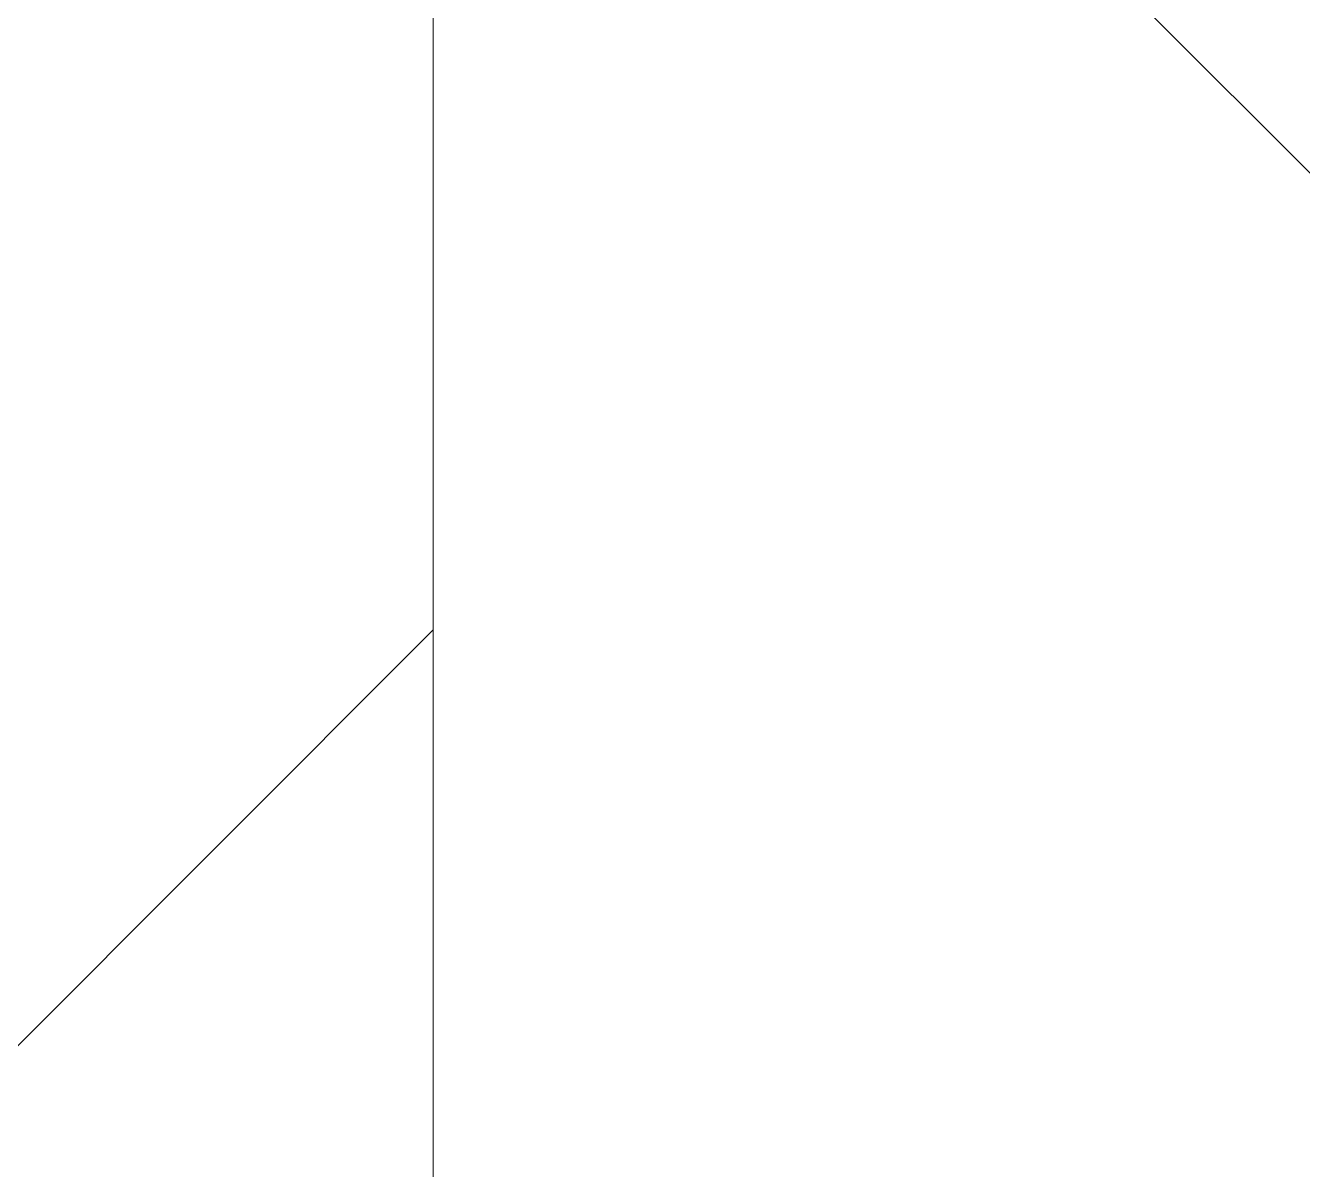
# Model space of a CAD drawing. Header units: millimetres. Extents: x -515342 to 330399, y -224905 to 507333.
# Drawn here: x 143795.2 to 143858.9, y 101655.1 to 101712.1 of the extents above; entities that cross this region are included whole.
import ezdxf

# ---------------------------------------------------------------- set-up
doc = ezdxf.new("R2010")
doc.units = ezdxf.units.MM
for name, color, linetype, lineweight in [('Крыша', 7, 'Continuous', 0), ('Стены внутренние', 7, 'Continuous', 0), ('Стены несущие', 7, 'Continuous', 0)]:
    doc.layers.add(name, color=color, linetype=linetype, lineweight=lineweight)

msp = doc.modelspace()

# ---------------------------------------------------------------- hatches: boundary and pattern name
at = {"layer": 'Крыша'}
h = msp.add_hatch(dxfattribs=at)
h.set_pattern_fill('FP_21', color=256, style=0, pattern_type=2)
h.set_pattern_definition([(45, (136801.12, 95610.5), (-106.066, 106.066), []), (135, (136801.12, 95610.5), (-106.066, -106.066), [])])
h.paths.add_polyline_path([(88355.5296, 101643.0924), (113250.5296, 101643.0924), (113250.5296, 101743.0924), (88355.5296, 101743.0924)])
h.paths.add_polyline_path([(119287.0922, 101643.0924), (137020.5296, 101643.0924), (137020.5296, 101743.0924), (113590.5296, 101743.0924), (113590.5296, 101643.0924), (119079.9006, 101643.0924)])
h.paths.add_polyline_path([(145393.2321, 101643.0924), (164430.5296, 101643.0924), (164430.5296, 101743.0924), (143815.5296, 101743.0924), (143815.5296, 101643.0924), (145186.0405, 101643.0924)])
h.paths.add_polyline_path([(168184.3067, 101643.0924), (189585.5296, 101643.0924), (189585.5296, 101743.0924), (164770.5296, 101743.0924), (164770.5296, 101643.0924), (167977.1151, 101643.0924)])
at = {"layer": 'Стены внутренние'}
h = msp.add_hatch(dxfattribs=at)
h.set_pattern_fill('FP_18', color=256, style=0, pattern_type=2)
h.set_pattern_definition([(45, (136801.12, 95610.5), (-235.732, 235.732), []), (45, (136958.28, 95610.5), (-235.732, 235.732), [])])
h.paths.add_polyline_path([(143735.6994, 101536.4751), (143815.5296, 101536.4751), (143815.5296, 105181.3929), (143435.5296, 105181.3929), (143435.5296, 101536.4751), (143528.5079, 101536.4751)])

# ---------------------------------------------------------------- linework, layer by layer
at = {"layer": 'Стены несущие'}
msp.add_line((143815.5296, 101536.4751), (143815.5296, 105181.3929), dxfattribs=at)

doc.saveas('drawing.dxf')
